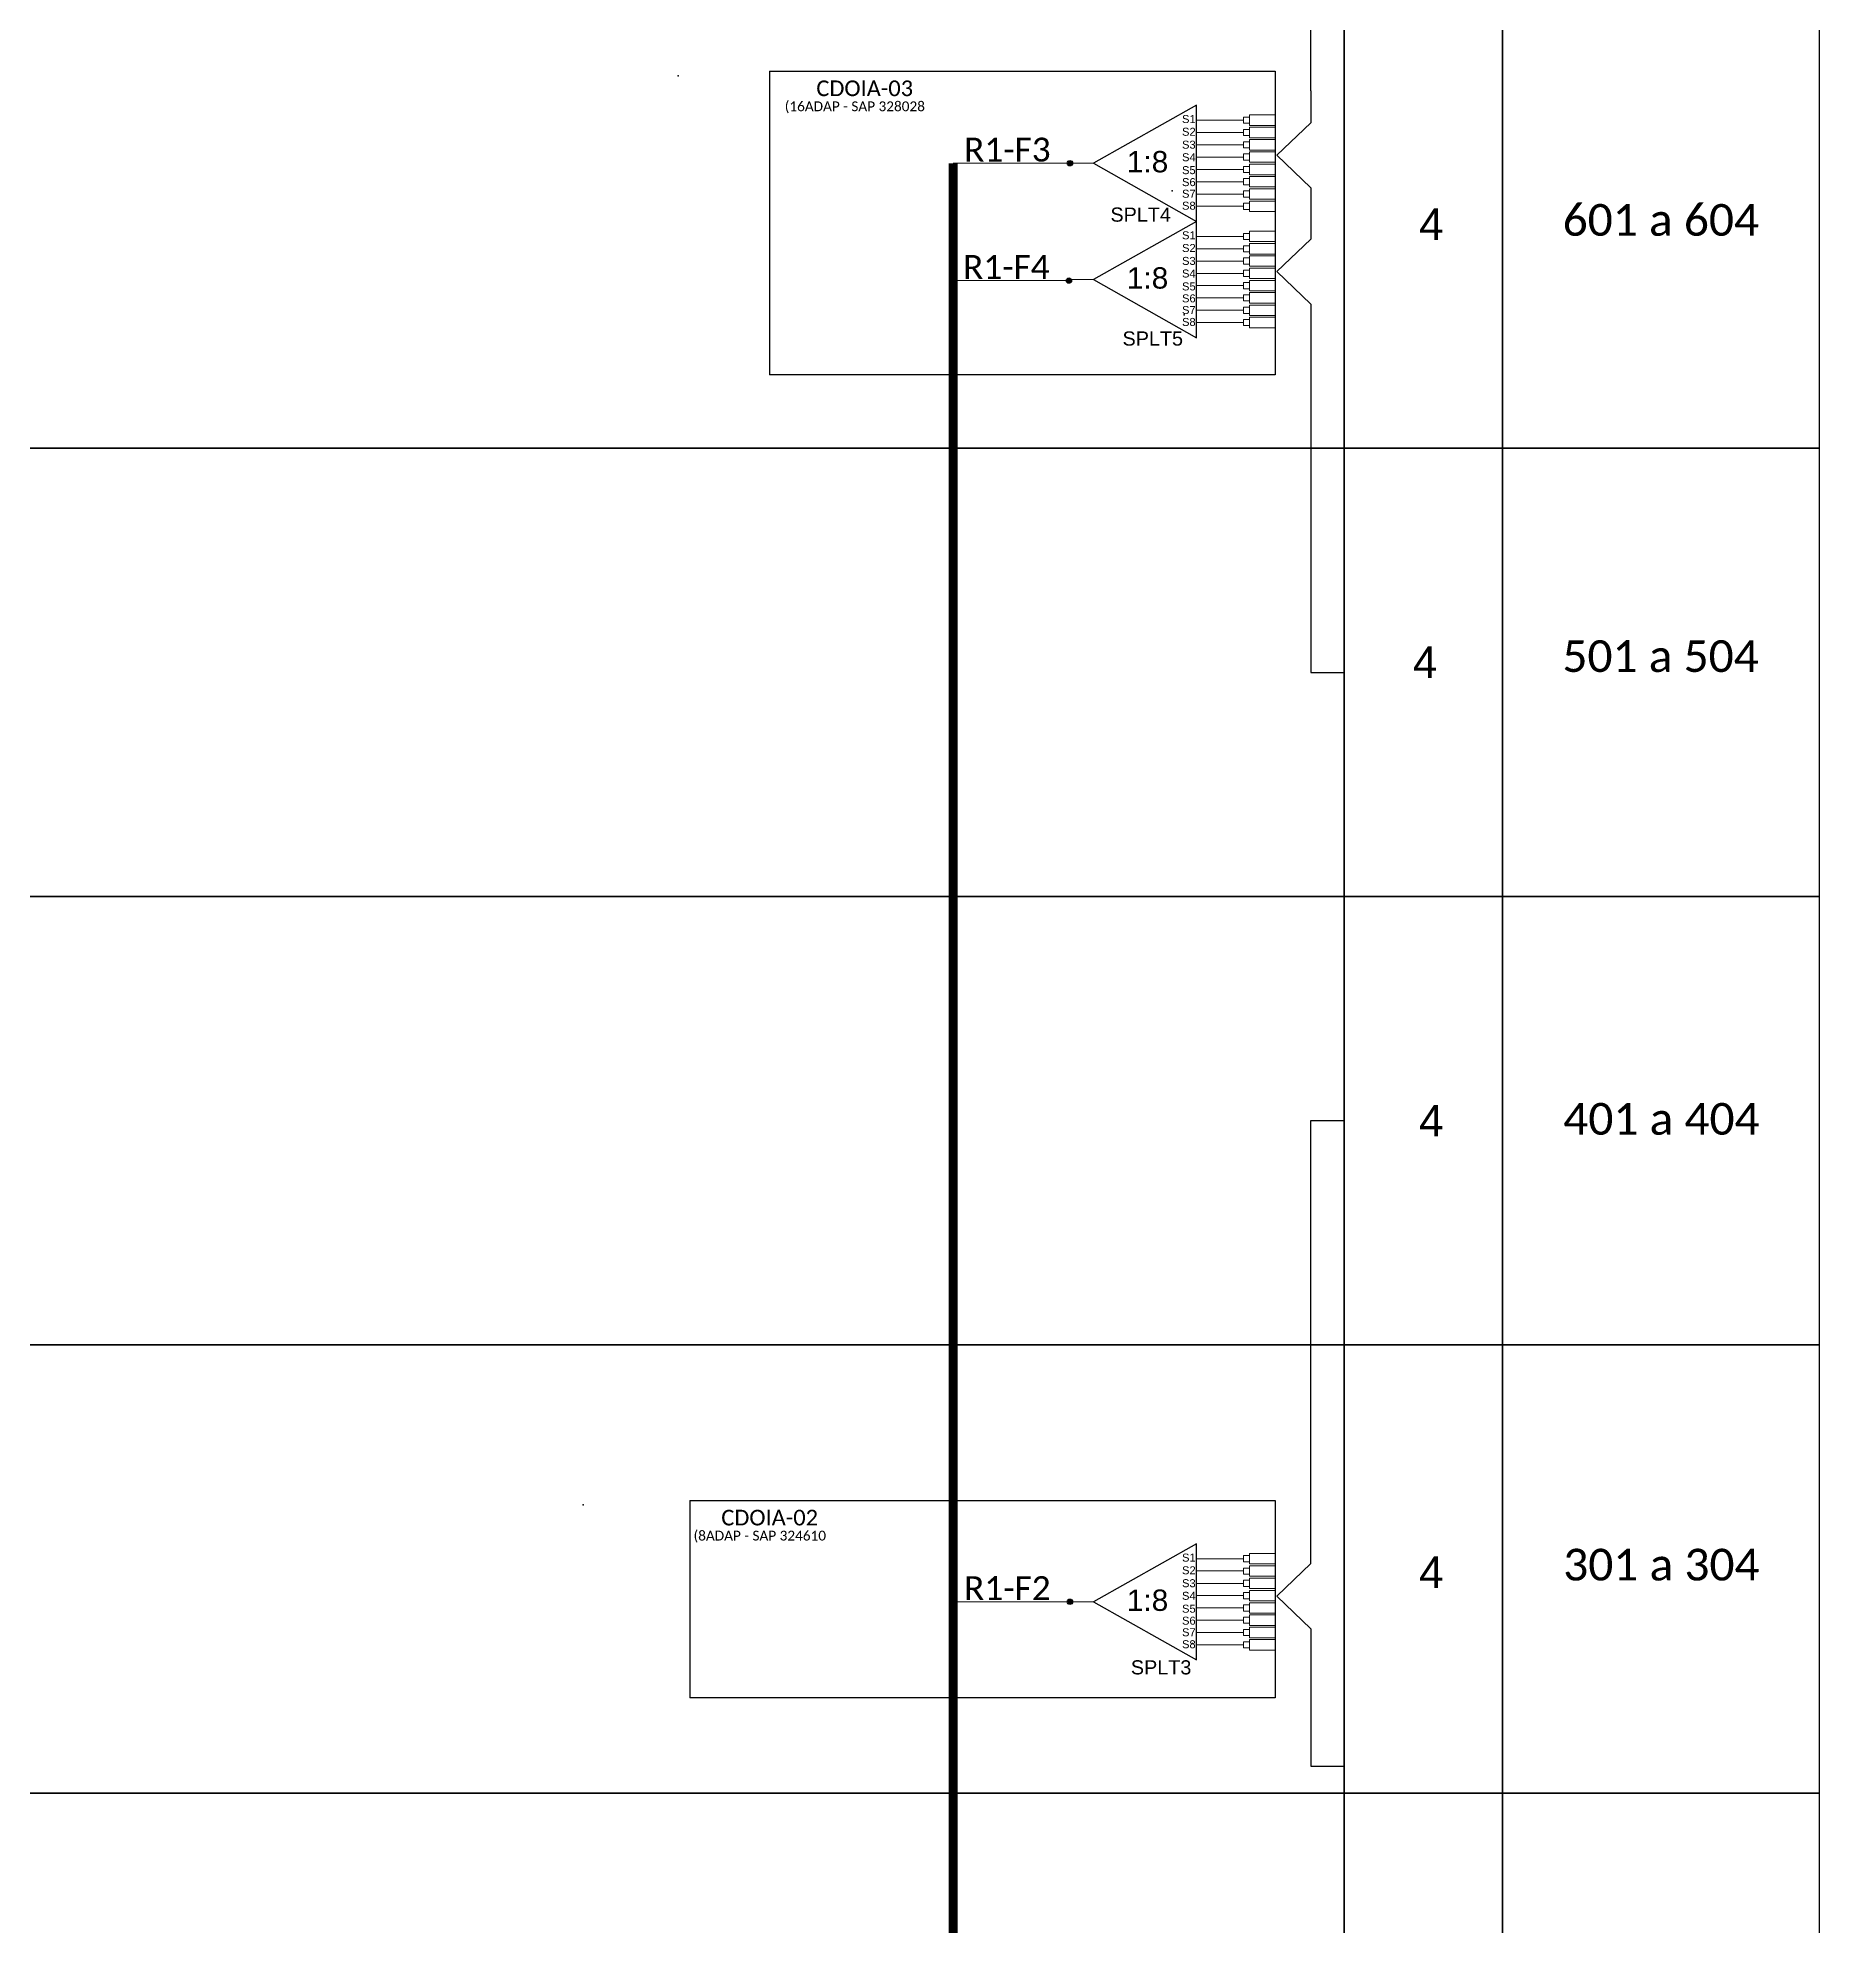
# Model space of a CAD drawing. Header units: metres. Extents: x -425 to 416, y -480 to 114.
# Drawn here: x 259.1 to 333.2, y -25.2 to 53.3 of the extents above; entities that cross this region are included whole.
import ezdxf
from ezdxf.enums import TextEntityAlignment as Align

# ---------------------------------------------------------------- set-up
doc = ezdxf.new("R2010")
doc.units = ezdxf.units.M
doc.styles.add('ARIAL', font='arial.ttf')
doc.styles.add('WMF-Calibri0', font='calibri.ttf')

# ---------------------------------------------------------------- blocks, each defined once
blk = doc.blocks.new('A$C415C251F')
at = {"color": 3}
blk.add_point((0, 0), dxfattribs=at)
blk = doc.blocks.new('LEG_CDOIA8_C-SPLT_ESQ')
at = {"color": 3, "extrusion": (0, 0, -1), "xscale": -1, "zscale": -1}
blk.add_blockref('A$C415C251F', (0, 0), dxfattribs=at)
at = {"color": 1, "style": 'WMF-Calibri0', "flags": 4}
blk.add_attdef('CDO', (21.44, -2.61), '', height=2, dxfattribs=at)
blk.add_attdef('MODELO', text='', height=1.5, dxfattribs=at).set_placement((22.54, -4.54), align=Align.CENTER)
at = {"style": 'ARIAL', "flags": 4}
blk.add_attdef('SPLITAGEM', text='', height=1.5, dxfattribs=at).set_placement((18.61, -12.59), align=Align.CENTER)
blk = doc.blocks.new('SPLT_1-8_SC-APC')
at = {"color": 1}
blk.add_lwpolyline([(-7.37, -2.1), (-17.04, -7.55), (-7.37, -13), (-7.37, -2.1)], dxfattribs=at)
at = {"color": 3, "lineweight": 0}
for points in [[(-2.99, -3.51), (-7.37, -3.51)], [(-2.41, -3.02), (-2.41, -4)], [(-2.41, -3.02), (0, -3.02)], [(-7.37, -4.66), (-2.99, -4.66)], [(-2.41, -4), (0, -4)], [(-2.41, -4.17), (-2.41, -5.16)], [(-2.41, -4.17), (0, -4.17)], [(-2.41, -5.16), (0, -5.16)], [(-7.37, -5.82), (-2.99, -5.82)], [(-7.37, -6.97), (-2.99, -6.97)], [(-2.41, -5.32), (-2.41, -6.31)], [(-2.41, -5.32), (0, -5.32)], [(-2.41, -6.31), (0, -6.31)], [(-2.41, -6.48), (-2.41, -7.46)], [(-2.41, -6.48), (0, -6.48)], [(-7.37, -8.12), (-2.99, -8.12)], [(-2.41, -7.46), (0, -7.46)], [(-2.41, -7.63), (-2.41, -8.62)], [(-2.41, -7.63), (0, -7.63)], [(-2.41, -8.62), (0, -8.62)], [(-2.41, -8.78), (-2.41, -9.77)], [(-2.41, -8.78), (0, -8.78)], [(-7.37, -9.28), (-2.99, -9.28)], [(-7.37, -10.43), (-2.99, -10.43)], [(-2.41, -9.77), (0, -9.77)], [(-2.41, -9.94), (-2.41, -10.92)], [(-2.41, -9.94), (0, -9.94)], [(-7.37, -11.58), (-2.99, -11.58)], [(-2.41, -10.92), (0, -10.92)], [(-2.41, -11.09), (-2.41, -12.08)], [(-2.41, -11.09), (0, -11.09)], [(-2.41, -12.08), (0, -12.08)]]:
    blk.add_lwpolyline(points, dxfattribs=at)
for points in [[(-2.99, -3.22), (-2.41, -3.22), (-2.41, -3.8), (-2.99, -3.8)], [(-2.99, -4.38), (-2.41, -4.38), (-2.41, -4.95), (-2.99, -4.95)], [(-2.99, -5.53), (-2.41, -5.53), (-2.41, -6.1), (-2.99, -6.1)], [(-2.99, -6.68), (-2.41, -6.68), (-2.41, -7.26), (-2.99, -7.26)], [(-2.99, -7.84), (-2.41, -7.84), (-2.41, -8.41), (-2.99, -8.41)], [(-2.99, -8.99), (-2.41, -8.99), (-2.41, -9.56), (-2.99, -9.56)], [(-2.99, -10.14), (-2.41, -10.14), (-2.41, -10.72), (-2.99, -10.72)], [(-2.99, -11.3), (-2.41, -11.3), (-2.41, -11.87), (-2.99, -11.87)]]:
    blk.add_lwpolyline(points, close=True, dxfattribs=at)
at = {"color": 1, "lineweight": 0}
blk.add_lwpolyline([(-17.04, -7.55), (-19.26, -7.55)], dxfattribs=at)
at = {"color": 1, "style": 'ARIAL'}
for s, height, p in [('S1', 0.75, (-8.74, -3.78)), ('S2', 0.75, (-8.74, -4.97)), ('1:8', 2, (-13.91, -8.4)), ('S3', 0.75, (-8.74, -6.18)), ('S4', 0.75, (-8.74, -7.36)), ('S5', 0.75, (-8.74, -8.57)), ('S6', 0.75, (-8.74, -9.69)), ('S7', 0.75, (-8.74, -10.78)), ('S8', 0.75, (-8.74, -11.9))]:
    blk.add_text(s, height=height, dxfattribs=at).set_placement(p)
blk = doc.blocks.new('SPLITTER_')
blk.add_point((0, 0))
at = {"style": 'ARIAL', "flags": 4}
blk.add_attdef('SPLT', (0, -3.26), '', height=1.5, dxfattribs=at)

msp = doc.modelspace()

# ---------------------------------------------------------------- hatches: boundary and pattern name
h = msp.add_hatch(color=3)
h.dxf.hatch_style = 1
edge = h.paths.add_edge_path()
edge.add_arc((301.999, 48.078), 0.112, 0, 360)
h = msp.add_hatch(color=3)
h.dxf.hatch_style = 1
edge = h.paths.add_edge_path()
edge.add_arc((301.956, 43.195), 0.112, 0, 360)
h = msp.add_hatch(color=3)
h.dxf.hatch_style = 1
edge = h.paths.add_edge_path()
edge.add_arc((301.999, -11.765), 0.112, 0, 360)

# ---------------------------------------------------------------- linework, layer by layer
at = {"color": 3}
for points in [[(312.016, 51.086), (312.016, 82.836), (313.403, 82.836)], [(312.016, 51.086), (312.016, 49.764), (310.605, 48.407), (312.016, 47.05), (312.016, 46)], [(312.016, 46), (312.015, 44.925)], [(312.015, 44.925), (310.605, 43.568), (312.015, 42.211), (312.015, 41.161)], [(312.015, 41.161), (312.015, 26.897), (313.403, 26.897)], [(312.015, -10.17), (312.015, 8.251), (313.403, 8.251)], [(312.015, -10.17), (310.605, -11.527), (312.015, -12.884), (312.015, -13.934)], [(312.015, -13.934), (312.015, -18.596), (313.403, -18.596)]]:
    msp.add_lwpolyline(points, dxfattribs=at)
for points in [[(219.844, 54.867), (313.403, 54.867), (313.403, 36.22), (219.844, 36.22)], [(313.403, 54.867), (319.993, 54.867), (319.993, 36.22), (313.403, 36.22)], [(319.993, 54.867), (333.173, 54.867), (333.173, 36.22), (319.993, 36.22)], [(219.844, 36.22), (313.403, 36.22), (313.403, 17.574), (219.844, 17.574)], [(313.403, 36.22), (319.993, 36.22), (319.993, 17.574), (313.403, 17.574)], [(319.993, 36.22), (333.173, 36.22), (333.173, 17.574), (319.993, 17.574)], [(219.844, 17.574), (313.403, 17.574), (313.403, -1.072), (219.844, -1.072)], [(313.403, 17.574), (319.993, 17.574), (319.993, -1.072), (313.403, -1.072)], [(319.993, 17.574), (333.173, 17.574), (333.173, -1.072), (319.993, -1.072)], [(219.844, -1.072), (313.403, -1.072), (313.403, -19.719), (219.844, -19.719)], [(313.403, -1.072), (319.993, -1.072), (319.993, -19.719), (313.403, -19.719)], [(319.993, -1.072), (333.173, -1.072), (333.173, -19.719), (319.993, -19.719)], [(219.844, -19.719), (313.403, -19.719), (313.403, -38.365), (219.844, -38.365)], [(313.403, -19.719), (319.993, -19.719), (319.993, -38.365), (313.403, -38.365)], [(319.993, -19.719), (333.173, -19.719), (333.173, -38.365), (319.993, -38.365)]]:
    msp.add_lwpolyline(points, close=True)
at = {"color": 1}
for points in [[(289.503, 51.906), (310.54, 51.906), (310.54, 39.272), (289.503, 39.272)], [(289.503, 51.906), (289.503, 39.272)], [(286.189, -7.552), (310.54, -7.552), (310.54, -15.761)], [(286.189, -7.552), (286.189, -15.761)], [(310.54, -15.761), (286.189, -15.761)]]:
    msp.add_lwpolyline(points, dxfattribs=at)
at = {"color": 5, "const_width": 0.381}
for points in [[(297.139, -11.775), (297.139, 48.068)], [(297.139, -11.775), (297.139, -96.356), (299.962, -96.356)]]:
    msp.add_lwpolyline(points, dxfattribs=at)
at = {"color": 5}
for points in [[(301.992, 48.078), (297.139, 48.068)], [(301.948, 43.195), (297.095, 43.185)], [(301.992, -11.765), (297.139, -11.775)]]:
    msp.add_lwpolyline(points, dxfattribs=at)
at = {"color": 3}
for centre in [(301.999, 48.078), (301.956, 43.195), (301.999, -11.765)]:
    msp.add_circle(centre, 0.112, dxfattribs=at)

# ---------------------------------------------------------------- block references
ref = msp.add_blockref('LEG_CDOIA8_C-SPLT_ESQ', (285.702, 51.72), dxfattribs=dict(at, xscale=0.32591268864, yscale=0.32591268864, zscale=0.32591268864))
ref.add_attrib('CDO', 'CDOIA-03', (291.449, 50.869), dxfattribs={"color": 1, "height": 0.6518, "style": 'WMF-Calibri0'})
ref.add_attrib('MODELO', '(16ADAP - SAP 328028', dxfattribs={"color": 1, "height": 0.40739, "style": 'WMF-Calibri0'}).set_placement((293.05, 50.242), align=Align.CENTER)
at = {"color": 3, "xscale": 0.4438259915471911, "yscale": 0.4438259915471911, "zscale": 0.4438259915471911}
for p in [(310.54, 51.427), (310.54, 46.591), (310.54, -8.415)]:
    msp.add_blockref('SPLT_1-8_SC-APC', p, dxfattribs=at)
ref = msp.add_blockref('SPLITTER_', (306.25, 46.928), dxfattribs=dict(xscale=-0.3928411872000001, yscale=0.3928411872000001, zscale=0.3928411872000001))
ref.add_attrib('SPLT', 'SPLT4', (303.684, 45.647), dxfattribs={"height": 0.5893, "style": 'ARIAL'})
ref = msp.add_blockref('SPLITTER_', (306.753, 41.773), dxfattribs=dict(xscale=-0.3928411872000001, yscale=0.3928411872000001, zscale=0.3928411872000001))
ref.add_attrib('SPLT', 'SPLT5', (304.187, 40.492), dxfattribs={"height": 0.5893, "style": 'ARIAL'})
at = {"color": 3}
ref = msp.add_blockref('LEG_CDOIA8_C-SPLT_ESQ', (281.748, -7.737), dxfattribs=dict(at, xscale=0.32591268864, yscale=0.32591268864, zscale=0.32591268864))
ref.add_attrib('CDO', 'CDOIA-02', (287.495, -8.588), dxfattribs={"color": 1, "height": 0.6518, "style": 'WMF-Calibri0'})
ref.add_attrib('MODELO', '(8ADAP - SAP 324610', dxfattribs={"color": 1, "height": 0.40739, "style": 'WMF-Calibri0'}).set_placement((289.096, -9.216), align=Align.CENTER)
ref = msp.add_blockref('SPLITTER_', (307.099, -13.505), dxfattribs=dict(xscale=-0.3928411872000001, yscale=0.3928411872000001, zscale=0.3928411872000001))
ref.add_attrib('SPLT', 'SPLT3', (304.534, -14.786), dxfattribs={"height": 0.5893, "style": 'ARIAL'})

# ---------------------------------------------------------------- texts
at = {"color": 5, "style": 'WMF-Calibri0'}
for s, p in [('R1-F3', (297.596, 48.149)), ('R1-F4', (297.553, 43.266)), ('R1-F2', (297.596, -11.694))]:
    msp.add_text(s, height=0.9945, dxfattribs=at).set_placement(p)
at = {"style": 'WMF-Calibri0'}
for s, p in [('601 a 604', (322.498, 45.061)), ('501 a 504', (322.488, 26.915)), ('401 a 404', (322.523, 7.666)), ('301 a 304', (322.521, -10.878))]:
    msp.add_text(s, height=1.3195, dxfattribs=at).set_placement(p)
at = {"style": 'ARIAL', "flags": 12}
for p in [(317.033, 45.544), (316.776, 27.322), (317.033, 8.251), (317.033, -10.533)]:
    msp.add_attdef('4', text='XX', height=1.3098, dxfattribs=at).set_placement(p, align=Align.MIDDLE_CENTER)

doc.saveas('drawing.dxf')
